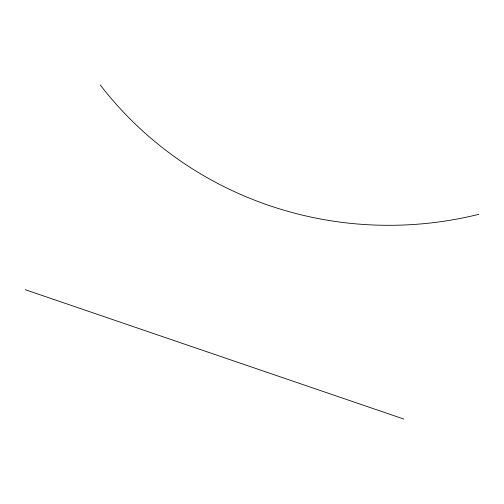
<?xml version="1.0" encoding="UTF-8"?>
<svg xmlns="http://www.w3.org/2000/svg" width="504" height="504" viewBox="0 0 504 504"><rect width="100%" height="100%" fill="white"/><g stroke="black" fill="none" stroke-linecap="round" stroke-linejoin="round"><path stroke-width="0.76" d="M25.2 289.674L403.736 419.026M478.8 214.326A366.03 357.355 -14.4 0 1 100.264 84.974"/></g></svg>
